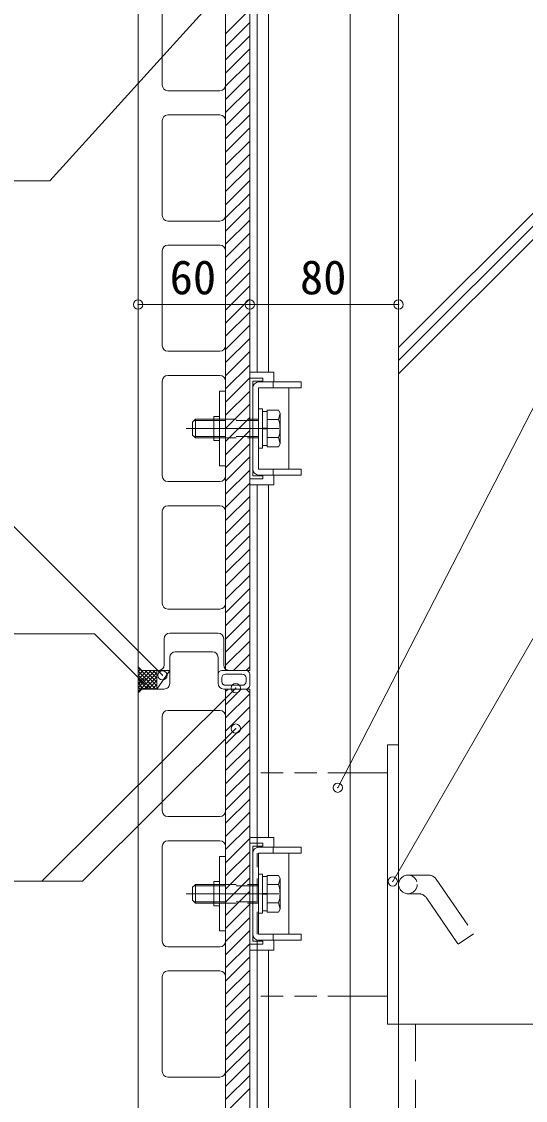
# Model space of a CAD drawing. Units: millimetres, scale not verified. Extents: x -1934 to 1916, y -1314 to 1286.
# Drawn here: x -921 to -651, y -282 to 297 of the extents above; entities that cross this region are included whole.
import ezdxf
from ezdxf.enums import TextEntityAlignment as Align

# ---------------------------------------------------------------- set-up
doc = ezdxf.new("R2010")
doc.units = ezdxf.units.MM
doc.header["$LTSCALE"] = 10
doc.header["$PDMODE"] = 32
doc.header["$PDSIZE"] = 5
for name, pattern in [('CHAIN1', [8, 5, -1, 1, -1]), ('DASHED1', [1.8, 1.2, -0.6]), ('DASHED2', [3, 2, -1]), ('DASHED3', [4, 3, -1])]:
    doc.linetypes.add(name, pattern=pattern)
for name, color, linetype, lineweight in [('0-0_メ__ス', 2, 'Continuous', 18), ('0-1_躯体', 7, 'Continuous', 18), ('0-2_金物', 2, 'Continuous', 18), ('0-3_鋼材', 3, 'Continuous', 18), ('0-4_その他資材', 7, 'Continuous', 18), ('0-9_部材名__寸法', 7, 'Continuous', 18)]:
    doc.layers.add(name, color=color, linetype=linetype, lineweight=lineweight)
doc.styles.add('ＭＳ ゴシック', font='')
doc.styles.get('ＭＳ ゴシック').set_extended_font_data('MS Gothic')

msp = doc.modelspace()

# ---------------------------------------------------------------- linework, layer by layer
at = {"layer": '0-0_メ__ス'}
for p, q in [((-858.72, 536.77), (-858.72, -49.23)), ((-845.71, 263.27), (-845.71, 314.27)), ((-811.72, 314.27), (-811.72, 263.27)), ((-814.72, 260.27), (-842.72, 260.27)), ((-845.71, 193.27), (-845.71, 244.27)), ((-814.72, 247.27), (-842.72, 247.27)), ((-811.72, 244.27), (-811.72, 193.27)), ((-814.72, 190.27), (-842.72, 190.27)), ((-845.71, 123.27), (-845.71, 174.27)), ((-814.72, 177.27), (-842.72, 177.27)), ((-811.72, 174.27), (-811.72, 123.27)), ((-814.72, 120.27), (-842.72, 120.27)), ((-814.72, 107.27), (-842.72, 107.27)), ((-845.71, 53.27), (-845.71, 104.27)), ((-811.72, 104.27), (-811.72, 53.27)), ((-814.72, 50.27), (-842.72, 50.27)), ((-814.72, 37.27), (-842.72, 37.27)), ((-845.71, -15.23), (-845.71, 34.27)), ((-811.72, -15.23), (-811.72, 34.27)), ((-842.72, -18.23), (-814.72, -18.23)), ((-844.72, -48.23), (-844.72, -34.23)), ((-815.72, -31.23), (-841.72, -31.23)), ((-812.72, -48.23), (-812.72, -34.23)), ((-841.72, -58.23), (-841.72, -44.23)), ((-838.72, -41.23), (-818.72, -41.23)), ((-815.72, -58.23), (-815.72, -44.23)), ((-858.72, -49.23), (-856.72, -51.23)), ((-856.72, -51.23), (-847.72, -51.23)), ((-809.72, -51.23), (-800.72, -51.23)), ((-815.72, -53.23), (-815.72, -58.23)), ((-858.72, -63.23), (-858.72, -612.29)), ((-858.71, -63.23), (-856.72, -61.23)), ((-844.72, -61.23), (-856.72, -61.23)), ((-812.72, -61.23), (-800.72, -61.23)), ((-798.72, -63.23), (-800.72, -61.23)), ((-798.72, -63.23), (-798.72, -612.29)), ((-814.72, -72.73), (-842.72, -72.73)), ((-845.71, -126.73), (-845.71, -75.73)), ((-811.72, -75.73), (-811.72, -126.73)), ((-814.72, -129.73), (-842.72, -129.73)), ((-814.72, -142.73), (-842.72, -142.73)), ((-845.71, -196.73), (-845.71, -145.73)), ((-811.72, -145.73), (-811.72, -196.73)), ((-814.72, -199.73), (-842.72, -199.73)), ((-814.72, -212.73), (-842.72, -212.73)), ((-845.71, -266.73), (-845.71, -215.73)), ((-811.72, -215.73), (-811.72, -266.73)), ((-814.72, -269.73), (-842.72, -269.73))]:
    msp.add_line(p, q, dxfattribs=at)
msp.add_lwpolyline([(-798.72, 536.77), (-798.72, -49.23), (-800.72, -51.23)], dxfattribs=at)
for centre, start, end in [((-842.72, 263.27), 180, 270), ((-814.72, 263.27), 270, 0), ((-842.72, 244.27), 90, 180), ((-814.72, 244.27), 0, 90), ((-842.72, 193.27), 180, 270), ((-814.72, 193.27), 270, 0), ((-842.72, 174.27), 90, 180), ((-814.72, 174.27), 0, 90), ((-842.72, 123.27), 180, 270), ((-814.72, 123.27), 270, 0), ((-842.72, 104.27), 90, 180), ((-814.72, 104.27), 0, 90), ((-842.72, 53.27), 180, 270), ((-814.72, 53.27), 270, 0), ((-842.72, 34.27), 90, 180), ((-814.72, 34.27), 0, 90), ((-842.72, -15.23), 180, 270), ((-814.72, -15.23), 270, 0), ((-841.72, -34.23), 90, 180), ((-815.72, -34.23), 0, 90), ((-838.72, -44.23), 90, 180), ((-818.72, -44.23), 0, 90), ((-847.72, -48.23), 270, 0), ((-809.72, -48.23), 180, 270), ((-844.72, -58.23), 270, 0), ((-812.72, -58.23), 180, 270), ((-842.72, -75.73), 90, 180), ((-814.72, -75.73), 0, 90), ((-842.72, -126.73), 180, 270), ((-814.72, -126.73), 270, 0), ((-842.72, -145.73), 90, 180), ((-814.72, -145.73), 0, 90), ((-842.72, -196.73), 180, 270), ((-814.72, -196.73), 270, 0), ((-842.72, -215.73), 90, 180), ((-814.72, -215.73), 0, 90), ((-842.72, -266.73), 180, 270), ((-814.72, -266.73), 270, 0)]:
    msp.add_arc(centre, 3, start, end, dxfattribs=at)
at = {"layer": '0-1_躯体', "color": 3}
for p, q in [((-718.72, 527.43), (-718.72, -612.29)), ((-718.72, 122.31), (-404.38, 436.64)), ((-718.72, 115.24), (-403.72, 430.23)), ((-718.72, 108.17), (-403.72, 423.17)), ((-718.72, -241.23), (-333.66, -241.23))]:
    msp.add_line(p, q, dxfattribs=at)
at = {"layer": '0-1_躯体', "linetype": 'DASHED3'}
for p, q in [((-702.67, -161.22), (-714.03, -161.22)), ((-698.55, -163.4), (-678.5, -192.69)), ((-707.93, -171.25), (-714.03, -171.25)), ((-703.8, -173.42), (-686.75, -198.34)), ((-678.5, -192.69), (-686.75, -198.34))]:
    msp.add_line(p, q, dxfattribs=at)
at = {"layer": '0-1_躯体', "linetype": 'DASHED2'}
msp.add_line((-709.72, -241.23), (-709.72, -612.29), dxfattribs=at)
at = {"layer": '0-1_躯体', "linetype": 'DASHED3'}
msp.add_circle((-713.72, -166.21), 5, dxfattribs=at)
for centre in [(-702.67, -166.22), (-707.93, -176.25)]:
    msp.add_arc(centre, 5, 34.39594, 90, dxfattribs=at)
at = {"layer": '0-2_金物'}
for p, q in [((-785.72, 109.02), (-798.72, 109.02)), ((-798.72, 48.52), (-798.72, 109.02)), ((-798.72, 51.67), (-798.72, 105.87)), ((-791.72, 105.87), (-798.72, 105.87)), ((-791.72, 104.27), (-791.72, 105.87)), ((-785.72, 103.77), (-785.72, 109.02)), ((-811.72, 98.77), (-814.92, 98.77)), ((-814.92, 98.77), (-814.92, 58.77)), ((-811.72, 98.77), (-811.72, 58.77)), ((-797.12, 53.27), (-797.12, 104.27)), ((-791.72, 104.27), (-797.12, 104.27)), ((-797.12, 56.97), (-797.12, 100.57)), ((-793.92, 103.77), (-771.12, 103.77)), ((-793.92, 100.57), (-793.92, 56.97)), ((-771.12, 100.57), (-793.92, 100.57)), ((-786.12, 103.77), (-786.12, 100.57)), ((-777.72, 56.97), (-777.72, 100.57)), ((-771.12, 103.77), (-771.12, 100.57)), ((-791.92, 89.27), (-793.92, 89.27)), ((-793.92, 68.27), (-793.92, 89.27)), ((-791.92, 68.27), (-791.92, 89.27)), ((-789.42, 87.96), (-791.92, 87.96)), ((-789.42, 68.95), (-789.42, 88.58)), ((-783.32, 88.58), (-789.42, 88.58)), ((-789.42, 69.57), (-789.42, 87.96)), ((-782.42, 87.02), (-783.32, 88.58)), ((-783.24, 83.67), (-782.42, 87.02)), ((-782.42, 70.52), (-782.42, 87.02)), ((-829.41, 82.26), (-827.91, 83.76)), ((-829.41, 75.27), (-829.41, 82.26)), ((-817.92, 83.06), (-828.61, 83.06)), ((-827.91, 73.77), (-827.91, 83.76)), ((-827.91, 83.76), (-817.92, 83.76)), ((-817.92, 85.27), (-817.92, 72.27)), ((-814.92, 85.27), (-817.92, 85.27)), ((-783.24, 83.67), (-789.42, 83.67)), ((-789.42, 78.97), (-791.92, 78.97)), ((-789.42, 78.57), (-791.92, 78.57)), ((-829.41, 75.27), (-827.91, 73.77)), ((-817.92, 74.47), (-828.61, 74.47)), ((-827.91, 73.77), (-817.92, 73.77)), ((-814.92, 72.27), (-817.92, 72.27)), ((-789.42, 69.57), (-791.92, 69.57)), ((-783.24, 73.86), (-789.42, 73.86)), ((-783.24, 73.86), (-782.42, 70.52)), ((-791.92, 68.27), (-793.92, 68.27)), ((-811.72, 58.77), (-814.92, 58.77)), ((-791.72, 53.27), (-797.12, 53.27)), ((-771.12, 56.97), (-793.92, 56.97)), ((-793.92, 53.77), (-771.12, 53.77)), ((-791.72, 51.67), (-791.72, 53.27)), ((-786.12, 56.97), (-786.12, 53.77)), ((-785.72, 48.52), (-785.72, 53.77)), ((-771.12, 56.97), (-771.12, 53.77)), ((-791.72, 51.67), (-798.72, 51.67)), ((-785.72, 48.52), (-798.72, 48.52)), ((-785.72, -140.98), (-798.72, -140.98)), ((-798.72, -201.48), (-798.72, -140.98)), ((-798.72, -198.33), (-798.72, -144.13)), ((-791.72, -144.13), (-798.72, -144.13)), ((-791.72, -145.73), (-791.72, -144.13)), ((-785.72, -146.23), (-785.72, -140.98)), ((-797.12, -196.73), (-797.12, -145.73)), ((-791.72, -145.73), (-797.12, -145.73)), ((-797.12, -193.03), (-797.12, -149.43)), ((-793.92, -146.23), (-771.12, -146.23)), ((-793.92, -149.43), (-793.92, -193.03)), ((-771.12, -149.43), (-793.92, -149.43)), ((-786.12, -146.23), (-786.12, -149.43)), ((-777.72, -193.03), (-777.72, -149.43)), ((-771.12, -146.23), (-771.12, -149.43)), ((-811.72, -151.23), (-814.92, -151.23)), ((-814.92, -151.23), (-814.92, -191.23)), ((-811.72, -151.23), (-811.72, -191.23)), ((-791.92, -160.73), (-793.92, -160.73)), ((-793.92, -181.73), (-793.92, -160.73)), ((-791.92, -181.73), (-791.92, -160.73)), ((-789.42, -162.04), (-791.92, -162.04)), ((-789.42, -181.05), (-789.42, -161.42)), ((-783.32, -161.42), (-789.42, -161.42)), ((-789.42, -180.43), (-789.42, -162.04)), ((-782.42, -162.98), (-783.32, -161.42)), ((-829.41, -167.74), (-827.91, -166.24)), ((-829.41, -174.73), (-829.41, -167.74)), ((-817.92, -166.94), (-828.61, -166.94)), ((-827.91, -176.23), (-827.91, -166.24)), ((-827.91, -166.24), (-817.92, -166.24)), ((-817.92, -164.73), (-817.92, -177.73)), ((-814.92, -164.73), (-817.92, -164.73)), ((-783.24, -166.33), (-789.42, -166.33)), ((-783.24, -166.33), (-782.42, -162.98)), ((-782.42, -179.48), (-782.42, -162.98)), ((-789.42, -171.03), (-791.92, -171.03)), ((-789.42, -171.43), (-791.92, -171.43)), ((-829.41, -174.73), (-827.91, -176.23)), ((-817.92, -175.53), (-828.61, -175.53)), ((-827.91, -176.23), (-817.92, -176.23)), ((-814.92, -177.73), (-817.92, -177.73)), ((-783.24, -176.14), (-789.42, -176.14)), ((-783.24, -176.14), (-782.42, -179.48)), ((-791.92, -181.73), (-793.92, -181.73)), ((-789.42, -180.43), (-791.92, -180.43)), ((-811.72, -191.23), (-814.92, -191.23)), ((-791.72, -196.73), (-797.12, -196.73)), ((-771.12, -193.03), (-793.92, -193.03)), ((-793.92, -196.23), (-771.12, -196.23)), ((-791.72, -198.33), (-791.72, -196.73)), ((-786.12, -193.03), (-786.12, -196.23)), ((-785.72, -201.48), (-785.72, -196.23)), ((-771.12, -193.03), (-771.12, -196.23)), ((-791.72, -198.33), (-798.72, -198.33)), ((-785.72, -201.48), (-798.72, -201.48))]:
    msp.add_line(p, q, dxfattribs=at)
at = {"layer": '0-2_金物', "linetype": 'DASHED1'}
for p, q in [((-817.92, 83.76), (-793.92, 83.76)), ((-793.92, 83.06), (-817.92, 83.06)), ((-793.92, 74.47), (-817.92, 74.47)), ((-817.92, 73.77), (-793.92, 73.77)), ((-817.92, -166.24), (-793.92, -166.24)), ((-793.92, -166.94), (-817.92, -166.94)), ((-793.92, -175.53), (-817.92, -175.53)), ((-817.92, -176.23), (-793.92, -176.23))]:
    msp.add_line(p, q, dxfattribs=at)
at = {"layer": '0-2_金物', "linetype": 'CHAIN1'}
for p, q in [((-832.91, 78.77), (-777.66, 78.77)), ((-832.91, -171.23), (-777.66, -171.23))]:
    msp.add_line(p, q, dxfattribs=at)
at = {"layer": '0-2_金物'}
for points in [[(-782.42, 70.52), (-783.32, 68.95), (-789.42, 68.95)], [(-782.42, -179.48), (-783.32, -181.05), (-789.42, -181.05)]]:
    msp.add_lwpolyline(points, dxfattribs=at)
for centre, radius, start, end in [((-793.92, 100.57), 3.2, 90, 180), ((-797.41, 78.77), 15, 340.90353, 19.09712), ((-793.92, 56.97), 3.2, 180, 270), ((-793.92, -149.43), 3.2, 90, 180), ((-797.41, -171.23), 15, 340.90353, 19.09712), ((-793.92, -193.03), 3.2, 180, 270)]:
    msp.add_arc(centre, radius, start, end, dxfattribs=at)
at = {"layer": '0-3_鋼材'}
for p, q in [((-744.72, 527.39), (-744.72, -612.29)), ((-794.72, 398.52), (-794.72, 109.02)), ((-788.72, 398.52), (-788.72, 109.02)), ((-794.72, 48.52), (-794.72, -140.98)), ((-788.72, 48.52), (-788.72, -140.98)), ((-718.72, -91.23), (-718.72, -241.23)), ((-744.72, -106.23), (-724.72, -106.23)), ((-794.72, -201.48), (-794.72, -490.98)), ((-788.72, -201.48), (-788.72, -490.98)), ((-744.72, -226.23), (-724.72, -226.23)), ((-718.72, -241.23), (-724.72, -241.23))]:
    msp.add_line(p, q, dxfattribs=at)
at = {"layer": '0-3_鋼材', "linetype": 'DASHED1'}
for p, q in [((-794.71, -146.23), (-794.71, -106.23)), ((-744.72, -106.23), (-794.71, -106.23)), ((-794.71, -193.03), (-794.71, -149.43)), ((-794.71, -226.23), (-794.71, -196.23)), ((-744.72, -226.23), (-794.71, -226.23))]:
    msp.add_line(p, q, dxfattribs=at)
at = {"layer": '0-3_鋼材'}
msp.add_lwpolyline([(-718.72, -91.23), (-724.72, -91.23), (-724.72, -241.23)], dxfattribs=at)
at = {"layer": '0-4_その他資材'}
for p, q in [((-798.72, -51.23), (-798.72, 538.77)), ((-811.72, 290.93), (-798.72, 303.93)), ((-811.72, 283.86), (-798.72, 296.86)), ((-811.72, 276.79), (-798.72, 289.79)), ((-811.72, 269.72), (-798.72, 282.72)), ((-811.72, 262.65), (-798.72, 275.65)), ((-811.72, 255.57), (-798.72, 268.57)), ((-811.72, 248.5), (-798.72, 261.5)), ((-811.72, 241.43), (-798.72, 254.43)), ((-811.72, 234.36), (-798.72, 247.36)), ((-811.72, 227.29), (-798.72, 240.29)), ((-811.72, 220.22), (-798.72, 233.22)), ((-811.72, 213.15), (-798.72, 226.15)), ((-811.72, 206.08), (-798.72, 219.08)), ((-811.72, 199.01), (-798.72, 212.01)), ((-811.72, 191.94), (-798.72, 204.93)), ((-811.72, 184.86), (-798.72, 197.86)), ((-811.72, 177.79), (-798.72, 190.79)), ((-811.72, 170.72), (-798.72, 183.72)), ((-811.72, 163.65), (-798.72, 176.65)), ((-811.72, 156.58), (-798.72, 169.58)), ((-811.72, 149.51), (-798.72, 162.51)), ((-811.72, 142.44), (-798.72, 155.44)), ((-811.72, 135.37), (-798.72, 148.37)), ((-811.72, 128.3), (-798.72, 141.3)), ((-811.72, 121.22), (-798.72, 134.22)), ((-811.72, 114.15), (-798.72, 127.15)), ((-811.72, 107.08), (-798.72, 120.08)), ((-811.72, 100.01), (-798.72, 113.01)), ((-811.72, 92.94), (-798.72, 105.94)), ((-811.72, 85.87), (-798.72, 98.87)), ((-811.72, 78.8), (-798.72, 91.8)), ((-811.72, 71.73), (-798.72, 84.73)), ((-811.72, 64.66), (-798.72, 77.66)), ((-811.72, 57.58), (-798.72, 70.58)), ((-811.72, 50.51), (-798.72, 63.51)), ((-811.72, 43.44), (-798.72, 56.44)), ((-811.72, 36.37), (-798.72, 49.37)), ((-811.72, 29.3), (-798.72, 42.3)), ((-811.72, 22.23), (-798.72, 35.23)), ((-811.72, 15.16), (-798.72, 28.16)), ((-811.72, 8.09), (-798.72, 21.09)), ((-811.72, 1.02), (-798.72, 14.02)), ((-811.72, -6.05), (-798.72, 6.94)), ((-811.72, -13.13), (-798.72, -0.13)), ((-811.72, -20.2), (-798.72, -7.2)), ((-811.72, -27.27), (-798.72, -14.27)), ((-811.72, -34.34), (-798.72, -21.34)), ((-811.72, -41.41), (-798.72, -28.41)), ((-811.72, -48.48), (-798.72, -35.48)), ((-807.4, -51.23), (-798.72, -42.55)), ((-858.71, -49.23), (-858.71, -63.23)), ((-848.71, -51.23), (-848.71, -61.23)), ((-841.72, -58.23), (-841.72, -51.23)), ((-800.72, -51.23), (-813.72, -51.23)), ((-815.72, -58.23), (-815.72, -53.23)), ((-813.72, -57.23), (-813.72, -55.23)), ((-802.72, -53.23), (-811.72, -53.23)), ((-800.72, -57.23), (-800.72, -55.23)), ((-798.72, -59.23), (-798.72, -53.23)), ((-844.72, -61.23), (-848.71, -61.23)), ((-812.72, -61.23), (-800.72, -61.23)), ((-811.72, -59.23), (-802.72, -59.23)), ((-811.72, -61.23), (-811.72, -612.29)), ((-811.72, -69.69), (-803.25, -61.23)), ((-811.72, -62.62), (-810.32, -61.23)), ((-811.72, -61.23), (-798.72, -61.23)), ((-798.72, -612.29), (-798.72, -61.23)), ((-811.72, -76.77), (-798.72, -63.77)), ((-811.72, -83.84), (-798.72, -70.84)), ((-811.72, -90.91), (-798.72, -77.91)), ((-811.72, -97.98), (-798.72, -84.98)), ((-811.72, -105.05), (-798.72, -92.05)), ((-811.72, -112.12), (-798.72, -99.12)), ((-811.72, -119.19), (-798.72, -106.19)), ((-811.72, -126.26), (-798.72, -113.26)), ((-811.72, -133.33), (-798.72, -120.33)), ((-811.72, -140.41), (-798.72, -127.41)), ((-811.72, -147.48), (-798.72, -134.48)), ((-811.72, -154.55), (-798.72, -141.55)), ((-811.72, -161.62), (-798.72, -148.62)), ((-811.72, -168.69), (-798.72, -155.69)), ((-811.72, -175.76), (-798.72, -162.76)), ((-811.72, -182.83), (-798.72, -169.83)), ((-811.72, -189.9), (-798.72, -176.9)), ((-811.72, -196.97), (-798.72, -183.97)), ((-811.72, -204.04), (-798.72, -191.05)), ((-811.72, -211.12), (-798.72, -198.12)), ((-811.72, -218.19), (-798.72, -205.19)), ((-811.72, -225.26), (-798.72, -212.26)), ((-811.72, -232.33), (-798.72, -219.33)), ((-811.72, -239.4), (-798.72, -226.4)), ((-811.72, -246.47), (-798.72, -233.47)), ((-811.72, -253.54), (-798.72, -240.54)), ((-811.72, -260.61), (-798.72, -247.61)), ((-811.72, -267.68), (-798.72, -254.68)), ((-811.72, -274.76), (-798.72, -261.76)), ((-811.72, -281.83), (-798.72, -268.83)), ((-811.72, -288.9), (-798.72, -275.9))]:
    msp.add_line(p, q, dxfattribs=at)
at = {"layer": '0-4_その他資材', "color": 4}
for p, q in [((-858.71, -49.59), (-848.71, -59.59)), ((-858.71, -51.85), (-857.41, -50.54)), ((-858.71, -60.34), (-849.61, -51.23)), ((-858.71, -56.1), (-853.85, -51.23)), ((-858.71, -53.97), (-855.97, -51.23)), ((-858.71, -58.22), (-851.73, -51.23)), ((-858.71, -51.71), (-849.19, -61.23)), ((-854.95, -51.23), (-848.71, -57.47)), ((-852.83, -51.23), (-848.71, -55.35)), ((-850.71, -51.23), (-848.71, -53.22)), ((-858.71, -62.46), (-848.71, -52.46)), ((-858.71, -53.83), (-851.31, -61.23)), ((-858.71, -55.95), (-853.43, -61.23)), ((-855.37, -61.23), (-848.71, -54.58)), ((-853.25, -61.23), (-848.71, -56.7)), ((-858.71, -58.07), (-855.56, -61.23)), ((-858.71, -60.2), (-857.2, -61.71)), ((-851.12, -61.23), (-848.71, -58.82)), ((-849, -61.23), (-848.71, -60.94))]:
    msp.add_line(p, q, dxfattribs=at)
at = {"layer": '0-4_その他資材', "color": 2}
msp.add_line((-798.72, -53.23), (-798.72, -55.23), dxfattribs=at)
at = {"layer": '0-4_その他資材'}
for points in [[(-811.72, 538.77), (-811.72, -51.23), (-798.72, -51.23)], [(-858.71, -49.23), (-856.72, -51.23), (-848.71, -51.23)], [(-848.71, -51.23), (-841.72, -51.23), (-848.71, -61.23)], [(-848.71, -61.23), (-856.72, -61.23), (-858.71, -63.23)]]:
    msp.add_lwpolyline(points, dxfattribs=at)
for centre, radius, start, end in [((-813.72, -53.23), 2, 90, 180), ((-800.72, -53.23), 2, 0, 90), ((-811.72, -55.23), 2, 90, 180), ((-811.72, -57.23), 2, 180, 270), ((-802.72, -55.23), 2, 0, 90), ((-802.72, -57.23), 2, 270, 0), ((-844.72, -58.23), 3, 269.99942, 0), ((-812.72, -58.23), 3, 180, 270), ((-800.72, -59.23), 2, 270, 0)]:
    msp.add_arc(centre, radius, start, end, dxfattribs=at)
at = {"layer": '0-4_その他資材', "color": 2}
msp.add_arc((-812.72, -58.23), 3, 180, 270, dxfattribs=at)
at = {"layer": '0-9_部材名__寸法'}
for p, q in [((-715.92, 421.92), (-906.07, 211.77)), ((-906.07, 211.77), (-952.52, 211.77)), ((-751.41, -114.24), (-588.72, 202.19)), ((-858.72, 145.39), (-798.72, 145.39)), ((-798.72, 145.39), (-718.72, 145.39)), ((-806.24, -60.74), (-910.34, -164.45)), ((-806.24, -82.5), (-888.5, -164.45)), ((-888.5, -164.45), (-934.99, -164.45))]:
    msp.add_line(p, q, dxfattribs=at)
for points in [[(-721.9, -164.62), (-574.52, 90.66), (-423.23, 90.66)], [(-845.65, -53.86), (-939.74, 40.23), (-976, 40.23)], [(-855.21, -58.43), (-882.12, -31.51), (-930.81, -31.51)]]:
    msp.add_lwpolyline(points, dxfattribs=at)
for p in [(-858.72, 145.39), (-798.72, 145.39), (-718.72, 145.39), (-845.65, -53.86), (-855.21, -58.43), (-806.24, -60.74), (-806.24, -82.5), (-751.41, -114.24), (-721.9, -164.62)]:
    msp.add_point(p, dxfattribs=at)

# ---------------------------------------------------------------- texts
at = {"layer": '0-9_部材名__寸法', "style": 'ＭＳ ゴシック'}
for s, p in [('60', (-841.72, 145.39)), ('80', (-771.72, 145.39))]:
    msp.add_text(s, height=18.33, dxfattribs=at).set_placement(p, align=Align.BOTTOM_LEFT)

doc.saveas('drawing.dxf')
